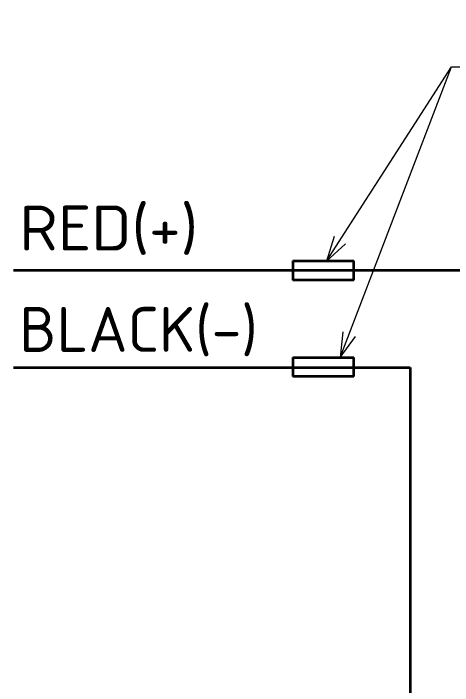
# Model space of a CAD drawing. Extents: x 23 to 417, y 3 to 294.
# Drawn here: x 171.6 to 205.8, y 152 to 204.4 of the extents above; entities that cross this region are included whole.
import ezdxf
from ezdxf.enums import TextEntityAlignment as Align

# ---------------------------------------------------------------- set-up
doc = ezdxf.new("R2010")
doc.units = 0
doc.layers.add('1', color=7, linetype='Continuous', lineweight=13)
doc.styles.get("Standard").update_dxf_attribs({"font": 'isocp.shx'})

# ---------------------------------------------------------------- blocks, each defined once
blk = doc.blocks.new('BLOCK111')
at = {"layer": '1', "color": 7, "lineweight": 13}
blk.add_text('RED(+)', height=7, dxfattribs=at).set_placement((139.7, 162.11), (167.56, 162.11), align=Align.FIT)
blk = doc.blocks.new('BLOCK112')
at = {"layer": '1', "color": 7, "lineweight": 13}
blk.add_text('BLACK(-)', height=7, dxfattribs=at).set_placement((139.7, 146.31), (176.84, 146.31), align=Align.FIT)
blk = doc.blocks.new('BLOCK117')
at = {"layer": '1', "color": 7, "lineweight": 13}
for points in [[(187.52, 160.47), (207, 190.72), (237.85, 190.72)], [(189.69, 145.45), (207, 190.72), (237.85, 190.72)], [(188.74, 164.28), (187.52, 160.47), (190.48, 163.16)], [(190.1, 149.43), (189.69, 145.45), (192.04, 148.69)]]:
    blk.add_lwpolyline(points, dxfattribs=at)
blk.add_text('SLEEVE', height=7, dxfattribs=at).set_placement((210, 192.03), (237.85, 192.03), align=Align.FIT)

msp = doc.modelspace()

# ---------------------------------------------------------------- linework, layer by layer
at = {"layer": '1', "color": 7, "lineweight": 35, "ltscale": 0.119054}
for p, q in [((193.384, 185.1), (198.146, 185.1)), ((198.146, 183.606), (193.384, 183.606)), ((193.384, 177.589), (198.146, 177.589)), ((198.146, 176.095), (193.384, 176.095))]:
    msp.add_line(p, q, dxfattribs=at)
at = {"layer": '1', "color": 7, "lineweight": 35, "ltscale": 0.03735}
for p, q in [((193.384, 185.1), (193.384, 183.606)), ((198.146, 183.606), (198.146, 185.1)), ((193.384, 177.589), (193.384, 176.095)), ((198.146, 176.095), (198.146, 177.589))]:
    msp.add_line(p, q, dxfattribs=at)
at = {"layer": '1', "color": 7, "lineweight": 35}
for p, q in [((262.579, 184.353), (171.639, 184.353)), ((171.639, 176.809), (202.525, 176.809)), ((202.525, 176.809), (202.525, 106.95))]:
    msp.add_line(p, q, dxfattribs=at)

# ---------------------------------------------------------------- block references
at = {"layer": '1', "lineweight": 0, "xscale": 0.5, "yscale": 0.5, "zscale": 0.5}
for name in ['BLOCK117', 'BLOCK111', 'BLOCK112']:
    msp.add_blockref(name, (102.243, 104.864), dxfattribs=at)

doc.saveas('drawing.dxf')
